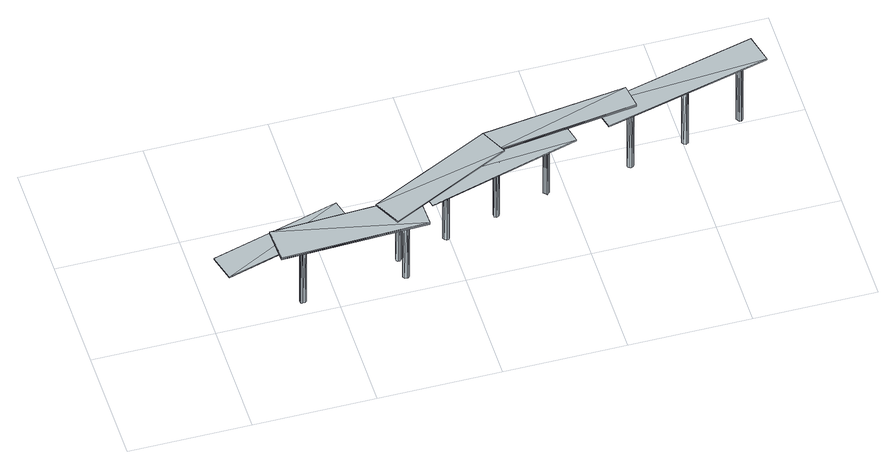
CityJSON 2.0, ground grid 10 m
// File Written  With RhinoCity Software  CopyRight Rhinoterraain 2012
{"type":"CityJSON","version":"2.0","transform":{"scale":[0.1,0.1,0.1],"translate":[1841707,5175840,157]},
"CityObjects":{
"object1":{"type":"GenericCityObject","attributes":{"description":"09_PLANCHE_DEFILE_SAONE"},"geometry":[{"type":"MultiSurface","lod":"3","boundaries":[[[0,1,2]],[[0,3,1]],[[4,5,6]],[[7,4,6]],[[8,9,5]],[[5,9,6]],[[10,11,8]],[[8,11,9]],[[10,4,7]],[[11,10,7]],[[11,7,6]],[[9,11,6]],[[0,2,5]],[[4,0,5]],[[1,8,2]],[[2,8,5]],[[3,10,1]],[[1,10,8]],[[3,0,4]],[[10,3,4]],[[12,13,14]],[[12,14,15]],[[16,17,18]],[[17,19,18]],[[13,17,14]],[[17,16,14]],[[19,13,12]],[[17,13,19]],[[18,12,15]],[[19,12,18]],[[14,16,15]],[[16,18,15]],[[20,21,22]],[[20,22,23]],[[24,25,26]],[[25,27,26]],[[21,25,22]],[[22,25,24]],[[21,20,27]],[[25,21,27]],[[20,23,26]],[[27,20,26]],[[22,24,23]],[[23,24,26]],[[28,29,30]],[[29,31,30]],[[32,33,34]],[[35,32,34]],[[33,36,37]],[[34,33,37]],[[38,39,36]],[[36,39,37]],[[32,35,38]],[[38,35,39]],[[35,34,39]],[[39,34,37]],[[29,28,33]],[[32,29,33]],[[28,30,36]],[[33,28,36]],[[31,38,30]],[[30,38,36]],[[29,32,31]],[[31,32,38]],[[40,41,42]],[[40,43,41]],[[44,45,46]],[[47,44,46]],[[40,42,46]],[[45,40,46]],[[41,47,42]],[[42,47,46]],[[43,44,41]],[[41,44,47]],[[43,40,45]],[[44,43,45]],[[48,49,50]],[[49,51,50]],[[52,53,54]],[[54,53,55]],[[49,48,53]],[[52,49,53]],[[48,50,55]],[[53,48,55]],[[51,54,50]],[[50,54,55]],[[49,52,51]],[[51,52,54]],[[56,57,58]],[[58,57,59]],[[60,61,56]],[[56,61,57]],[[62,63,60]],[[60,63,61]],[[64,65,62]],[[62,65,63]],[[66,67,64]],[[64,67,65]],[[68,69,66]],[[66,69,67]],[[68,70,71]],[[69,68,71]],[[70,72,73]],[[71,70,73]],[[72,74,75]],[[73,72,75]],[[74,76,77]],[[75,74,77]],[[76,78,79]],[[77,76,79]],[[78,58,59]],[[79,78,59]],[[80,81,82]],[[82,81,83]],[[84,85,80]],[[80,85,81]],[[86,87,84]],[[84,87,85]],[[88,89,86]],[[86,89,87]],[[90,91,88]],[[88,91,89]],[[92,93,90]],[[90,93,91]],[[92,94,95]],[[93,92,95]],[[94,96,97]],[[95,94,97]],[[96,98,99]],[[97,96,99]],[[98,100,101]],[[99,98,101]],[[100,82,83]],[[101,100,83]],[[102,103,104]],[[104,103,105]],[[106,107,102]],[[102,107,103]],[[108,109,106]],[[106,109,107]],[[110,111,108]],[[108,111,109]],[[112,113,110]],[[110,113,111]],[[114,115,112]],[[112,115,113]],[[114,116,117]],[[115,114,117]],[[116,118,119]],[[117,116,119]],[[118,120,121]],[[119,118,121]],[[120,122,123]],[[121,120,123]],[[122,124,125]],[[123,122,125]],[[124,104,105]],[[125,124,105]],[[126,127,128]],[[128,127,129]],[[130,131,126]],[[126,131,127]],[[132,133,130]],[[130,133,131]],[[134,135,132]],[[132,135,133]],[[136,137,134]],[[134,137,135]],[[138,139,136]],[[136,139,137]],[[138,140,141]],[[139,138,141]],[[140,142,143]],[[141,140,143]],[[142,144,145]],[[143,142,145]],[[144,146,147]],[[145,144,147]],[[146,148,149]],[[147,146,149]],[[148,128,129]],[[149,148,129]],[[150,151,152]],[[152,151,153]],[[154,155,150]],[[150,155,151]],[[156,157,154]],[[154,157,155]],[[158,159,156]],[[156,159,157]],[[160,161,158]],[[158,161,159]],[[162,163,160]],[[160,163,161]],[[162,164,165]],[[163,162,165]],[[164,166,167]],[[165,164,167]],[[166,168,169]],[[167,166,169]],[[168,170,171]],[[169,168,171]],[[170,152,153]],[[171,170,153]],[[172,173,174]],[[174,173,175]],[[176,177,172]],[[172,177,173]],[[178,179,176]],[[179,177,176]],[[180,181,178]],[[178,181,179]],[[182,183,180]],[[180,183,181]],[[184,185,182]],[[182,185,183]],[[184,186,187]],[[185,184,187]],[[186,188,189]],[[187,186,189]],[[188,190,191]],[[189,188,191]],[[190,192,193]],[[191,190,193]],[[192,194,195]],[[193,192,195]],[[194,174,175]],[[195,194,175]],[[196,197,198]],[[198,197,199]],[[200,201,196]],[[196,201,197]],[[202,203,200]],[[200,203,201]],[[204,205,202]],[[202,205,203]],[[206,207,204]],[[204,207,205]],[[208,209,206]],[[206,209,207]],[[208,210,211]],[[209,208,211]],[[210,212,213]],[[211,210,213]],[[212,214,215]],[[213,212,215]],[[214,216,217]],[[215,214,217]],[[216,218,219]],[[217,216,219]],[[218,198,199]],[[219,218,199]],[[220,221,222]],[[222,221,223]],[[224,225,220]],[[220,225,221]],[[226,227,224]],[[224,227,225]],[[228,229,226]],[[226,229,227]],[[230,231,228]],[[228,231,229]],[[232,233,230]],[[230,233,231]],[[232,234,235]],[[233,232,235]],[[234,236,237]],[[235,234,237]],[[236,238,239]],[[237,236,239]],[[238,240,241]],[[239,238,241]],[[240,242,243]],[[241,240,243]],[[242,222,223]],[[243,242,223]],[[244,245,246]],[[246,245,247]],[[248,249,244]],[[244,249,245]],[[250,251,248]],[[248,251,249]],[[252,253,250]],[[250,253,251]],[[254,255,252]],[[252,255,253]],[[256,257,254]],[[254,257,255]],[[256,258,259]],[[257,256,259]],[[258,260,261]],[[259,258,261]],[[260,262,263]],[[261,260,263]],[[262,264,265]],[[263,262,265]],[[264,266,267]],[[265,264,267]],[[266,246,247]],[[267,266,247]],[[268,269,270]],[[270,269,271]],[[272,273,268]],[[268,273,269]],[[274,275,272]],[[272,275,273]],[[276,277,274]],[[274,277,275]],[[278,279,276]],[[276,279,277]],[[280,281,278]],[[278,281,279]],[[280,282,283]],[[281,280,283]],[[282,284,285]],[[283,282,285]],[[284,286,287]],[[285,284,287]],[[286,288,289]],[[287,286,289]],[[288,270,271]],[[289,288,271]],[[290,291,292]],[[292,291,293]],[[294,295,290]],[[290,295,291]],[[296,297,294]],[[294,297,295]],[[298,299,296]],[[296,299,297]],[[300,301,298]],[[298,301,299]],[[300,302,303]],[[301,300,303]],[[302,304,305]],[[303,302,305]],[[304,292,293]],[[305,304,293]],[[306,307,308]],[[308,307,309]],[[310,311,306]],[[306,311,307]],[[312,313,310]],[[310,313,311]],[[314,315,312]],[[312,315,313]],[[316,317,314]],[[314,317,315]],[[316,318,319]],[[317,316,319]],[[318,320,321]],[[319,318,321]],[[320,322,323]],[[321,320,323]],[[322,324,325]],[[323,322,325]],[[324,326,327]],[[325,324,327]],[[326,308,309]],[[327,326,309]],[[328,329,330]],[[330,329,331]],[[332,333,328]],[[328,333,329]],[[334,335,332]],[[332,335,333]],[[336,337,334]],[[334,337,335]],[[336,338,339]],[[337,336,339]],[[338,340,341]],[[339,338,341]],[[340,342,343]],[[341,340,343]],[[342,330,331]],[[343,342,331]],[[344,345,346]],[[346,345,347]],[[348,349,344]],[[344,349,345]],[[350,351,348]],[[348,351,349]],[[352,353,350]],[[350,353,351]],[[354,355,352]],[[352,355,353]],[[354,356,357]],[[355,354,357]],[[356,358,359]],[[357,356,359]],[[358,346,347]],[[359,358,347]],[[360,361,362]],[[362,361,363]],[[364,365,360]],[[360,365,361]],[[366,367,364]],[[364,367,365]],[[368,369,366]],[[366,369,367]],[[370,371,368]],[[368,371,369]],[[372,373,370]],[[370,373,371]],[[372,374,375]],[[373,372,375]],[[374,376,377]],[[375,374,377]],[[376,378,379]],[[377,376,379]],[[378,380,381]],[[379,378,381]],[[380,362,363]],[[381,380,363]],[[382,383,384]],[[384,383,385]],[[386,387,382]],[[382,387,383]],[[388,389,386]],[[386,389,387]],[[390,391,388]],[[388,391,389]],[[392,393,390]],[[390,393,391]],[[394,395,392]],[[392,395,393]],[[394,396,397]],[[395,394,397]],[[396,398,399]],[[397,396,399]],[[398,400,401]],[[399,398,401]],[[400,402,403]],[[401,400,403]],[[402,384,385]],[[403,402,385]],[[404,405,406]],[[406,405,407]],[[408,409,404]],[[404,409,405]],[[410,411,408]],[[408,411,409]],[[412,413,410]],[[410,413,411]],[[412,414,415]],[[413,412,415]],[[414,416,417]],[[415,414,417]],[[416,418,419]],[[417,416,419]],[[418,406,407]],[[419,418,407]]]}]}
},
"vertices":[
[55,10,58],[174,44,58],[175,14,58],[54,39,58],[55,10,59],[175,14,59],[175,14,60],[55,10,60],[174,44,59],[174,44,60],[54,39,59],[54,39,60],[151,20,61],[140,42,61],[239,89,63],[250,67,63],[239,89,64],[140,42,62],[250,67,64],[151,20,62],[182,30,60],[175,54,60],[301,89,60],[307,65,60],[301,89,61],[175,54,61],[307,65,61],[182,30,61],[242,70,61],[239,90,61],[361,86,61],[358,106,61],[239,90,62],[242,70,62],[242,70,63],[239,90,63],[361,86,62],[361,86,63],[358,106,62],[358,106,63],[335,72,60],[465,130,60],[471,106,60],[329,96,60],[329,96,61],[335,72,61],[471,106,61],[465,130,61],[12,4,57],[6,26,57],[118,34,57],[112,56,57],[6,26,58],[12,4,58],[112,56,58],[118,34,58],[451,106,2],[451,106,60],[451,105,2],[451,105,60],[450,107,2],[450,107,60],[449,107,2],[449,107,60],[448,107,2],[448,107,60],[447,106,2],[447,106,60],[446,105,2],[446,105,60],[447,103,2],[447,103,60],[448,102,2],[448,102,60],[449,102,2],[449,102,60],[450,102,2],[450,102,60],[451,103,2],[451,103,60],[404,94,2],[404,94,60],[404,93,2],[404,93,60],[403,95,2],[403,95,60],[402,95,2],[402,95,60],[400,95,2],[400,95,60],[400,94,2],[400,94,60],[399,93,2],[399,93,60],[400,91,2],[400,91,60],[402,90,2],[402,90,60],[403,91,2],[403,91,60],[404,91,2],[404,91,60],[357,82,2],[357,82,60],[357,81,2],[357,81,60],[356,83,2],[356,83,60],[354,83,2],[354,83,60],[353,83,2],[353,83,60],[352,82,2],[352,82,60],[352,81,2],[352,81,60],[352,80,2],[352,80,60],[353,79,2],[353,79,60],[354,78,2],[354,78,60],[356,79,2],[356,79,60],[357,80,2],[357,80,60],[287,73,2],[287,73,60],[287,72,2],[287,72,60],[286,74,2],[286,74,60],[285,74,2],[285,74,60],[284,74,2],[284,74,60],[283,73,2],[283,73,60],[282,72,2],[282,72,60],[283,71,2],[283,71,60],[284,70,2],[284,70,60],[285,69,2],[285,69,60],[286,70,2],[286,70,60],[287,71,2],[287,71,60],[243,61,2],[243,61,60],[244,60,2],[244,60,60],[243,62,2],[243,62,60],[241,62,2],[241,62,60],[240,62,2],[240,62,60],[239,61,2],[239,61,60],[239,60,2],[239,60,60],[239,58,2],[239,58,60],[240,58,2],[240,58,60],[241,57,2],[241,57,60],[243,58,2],[243,58,60],[200,49,2],[200,49,60],[200,48,2],[200,48,60],[199,50,2],[199,50,60],[198,50,2],[198,50,60],[197,50,2],[197,50,60],[196,49,2],[196,49,60],[195,48,2],[195,48,60],[196,46,2],[196,46,60],[197,45,2],[197,45,60],[198,45,2],[198,45,60],[199,45,2],[199,45,60],[200,46,2],[200,46,60],[158,37,2],[158,37,59],[159,36,2],[159,36,59],[157,38,2],[157,38,59],[156,39,2],[156,39,59],[155,38,2],[155,38,59],[154,37,2],[154,37,59],[154,36,2],[154,36,59],[154,35,2],[154,35,59],[155,34,2],[155,34,59],[156,34,2],[156,34,59],[157,34,2],[157,34,59],[158,35,2],[158,35,59],[159,18,2],[159,18,59],[159,17,2],[159,17,59],[158,19,2],[158,19,59],[157,20,2],[157,20,59],[155,19,2],[155,19,59],[155,18,2],[155,18,59],[154,17,2],[154,17,59],[155,16,2],[155,16,59],[155,15,2],[155,15,59],[157,15,2],[157,15,59],[158,15,2],[158,15,59],[159,16,2],[159,16,59],[76,15,2],[76,15,58],[76,14,2],[76,14,58],[75,16,2],[75,16,58],[73,17,2],[73,17,58],[72,16,2],[72,16,58],[71,15,2],[71,15,58],[71,14,2],[71,14,58],[71,13,2],[71,13,58],[72,12,2],[72,12,58],[73,12,2],[73,12,58],[75,12,2],[75,12,58],[76,13,2],[76,13,58],[74,37,40],[74,37,57],[74,36,40],[74,36,57],[73,37,40],[73,37,57],[73,38,40],[73,38,57],[72,37,40],[72,37,57],[71,37,40],[71,37,57],[71,36,40],[71,36,57],[71,35,40],[71,35,57],[72,35,40],[72,35,57],[73,35,40],[73,35,57],[74,35,40],[74,35,57],[193,63,43],[193,63,62],[193,62,43],[193,62,62],[192,64,43],[192,64,62],[191,64,43],[191,64,62],[190,63,43],[190,63,62],[190,62,43],[190,62,62],[191,61,43],[191,61,62],[192,61,43],[192,61,62],[227,80,45],[227,80,63],[227,79,45],[227,79,63],[226,80,45],[226,80,63],[225,80,45],[225,80,63],[225,79,45],[225,79,63],[224,79,45],[224,79,63],[225,78,45],[225,78,63],[225,77,45],[225,77,63],[226,77,45],[226,77,63],[227,77,45],[227,77,63],[227,78,45],[227,78,63],[259,89,41],[259,89,61],[260,88,41],[260,88,61],[258,89,41],[258,89,61],[257,89,41],[257,89,61],[257,88,41],[257,88,61],[257,87,41],[257,87,61],[258,86,41],[258,86,61],[259,87,41],[259,87,61],[301,94,42],[301,94,62],[301,93,42],[301,93,62],[300,95,42],[300,95,62],[299,95,42],[299,95,62],[298,94,42],[298,94,62],[298,93,42],[298,93,62],[299,92,42],[299,92,62],[300,92,42],[300,92,62],[342,100,42],[342,100,62],[342,99,42],[342,99,62],[341,100,42],[341,100,62],[341,101,42],[341,101,62],[340,100,42],[340,100,62],[339,100,42],[339,100,62],[339,99,42],[339,99,62],[339,98,42],[339,98,62],[340,98,42],[340,98,62],[341,98,42],[341,98,62],[342,98,42],[342,98,62],[399,110,40],[399,110,60],[399,109,40],[399,109,60],[398,110,40],[398,110,60],[398,111,40],[398,111,60],[397,110,40],[397,110,60],[396,110,40],[396,110,60],[396,109,40],[396,109,60],[396,108,40],[396,108,60],[397,108,40],[397,108,60],[398,108,40],[398,108,60],[399,108,40],[399,108,60],[446,122,40],[446,122,60],[446,121,40],[446,121,60],[445,123,40],[445,123,60],[444,122,40],[444,122,60],[443,121,40],[443,121,60],[444,120,40],[444,120,60],[445,120,40],[445,120,60],[446,120,40],[446,120,60]
]}
